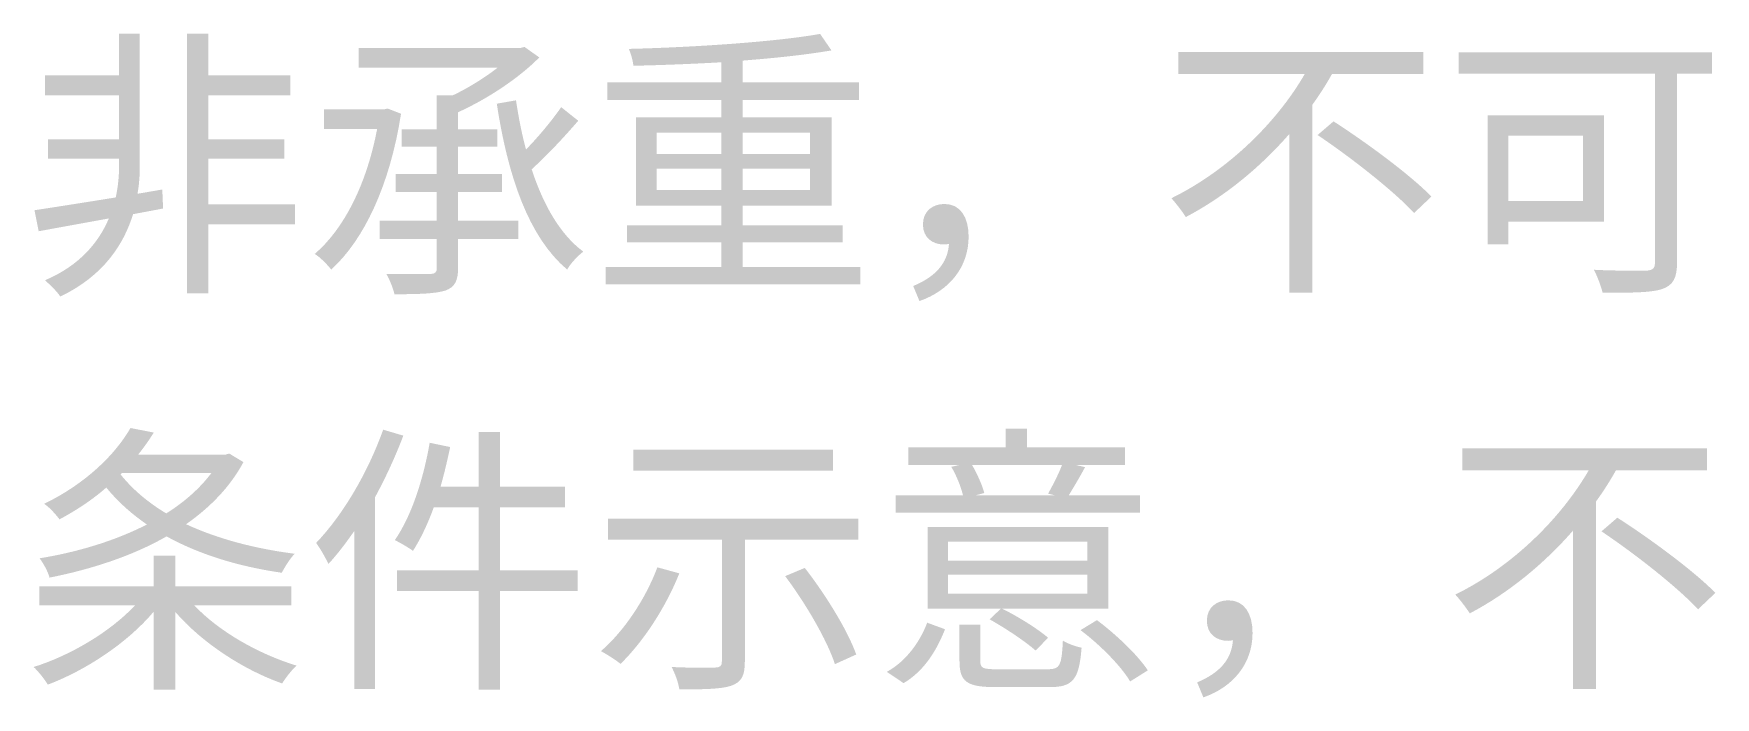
# Model space of a CAD drawing. Header units: millimetres. Extents: x -4600 to 229000, y -4300 to 19460.
# Drawn here: x 99070 to 100767, y 6964 to 7634 of the extents above; entities that cross this region are included whole.
import ezdxf

# ---------------------------------------------------------------- set-up
doc = ezdxf.new("R2010")
doc.units = ezdxf.units.MM
doc.header["$LTSCALE"] = 100
doc.layers.add('A-NOTE', color=7, linetype='Continuous', lineweight=18)

# ---------------------------------------------------------------- blocks, each defined once
blk = doc.blocks.new('A03_SHEET')
at = {"layer": 'A-NOTE'}
h = blk.add_hatch(color=256, dxfattribs=at)
edge = h.paths.add_edge_path()
edge.add_line((19156.3, 7634.2), (19156.3, 7592.1))
edge.add_line((19156.3, 7592.1), (19081.5, 7592.1))
edge.add_line((19081.5, 7592.1), (19081.5, 7571.8))
edge.add_line((19081.5, 7571.8), (19156.3, 7571.8))
edge.add_line((19156.3, 7571.8), (19156.3, 7527.6))
edge.add_line((19156.3, 7527.6), (19084.7, 7527.6))
edge.add_line((19084.7, 7527.6), (19084.7, 7507.9))
edge.add_line((19084.7, 7507.9), (19156.3, 7507.9))
edge.add_line((19156.3, 7507.9), (19156.3, 7500.4))
edge.add_spline(control_points=[(19156.3, 7500.4), (19156.3, 7491.8), (19155.5, 7480.7), (19152.9, 7468.9)], knot_values=[0, 0, 0, 0, 1, 1, 1, 1], degree=3, periodic=0)
edge.add_spline(control_points=[(19152.9, 7468.9), (19121.4, 7463.8), (19092.1, 7459.2), (19070.9, 7456)], knot_values=[0, 0, 0, 0, 1, 1, 1, 1], degree=3, periodic=0)
edge.add_line((19070.9, 7456), (19075.2, 7434.8))
edge.add_line((19075.2, 7434.8), (19146, 7447.7))
edge.add_spline(control_points=[(19146, 7447.7), (19136, 7424.2), (19117.1, 7400.4), (19081.5, 7385.3)], knot_values=[0, 0, 0, 0, 1, 1, 1, 1], degree=3, periodic=0)
edge.add_spline(control_points=[(19081.5, 7385.3), (19086.4, 7381), (19093.6, 7374.1), (19097, 7368.9)], knot_values=[0, 0, 0, 0, 1, 1, 1, 1], degree=3, periodic=0)
edge.add_spline(control_points=[(19097, 7368.9), (19140.6, 7389.6), (19161.2, 7421.9), (19170.4, 7452)], knot_values=[0, 0, 0, 0, 1, 1, 1, 1], degree=3, periodic=0)
edge.add_line((19170.4, 7452), (19200.7, 7457.7))
edge.add_line((19200.7, 7457.7), (19199.9, 7476.9))
edge.add_line((19199.9, 7476.9), (19174.9, 7472.6))
edge.add_spline(control_points=[(19174.9, 7472.6), (19176.7, 7482.7), (19177.2, 7492.1), (19177.2, 7500.4)], knot_values=[0, 0, 0, 0, 1, 1, 1, 1], degree=3, periodic=0)
edge.add_line((19177.2, 7500.4), (19177.2, 7634.2))
edge.add_line((19177.2, 7634.2), (19156.3, 7634.2))
for points in [[(19224.8, 7634.2), (19224.8, 7372.1), (19246.3, 7372.1), (19246.3, 7441.7), (19333.9, 7441.7), (19333.9, 7462), (19246.3, 7462), (19246.3, 7507.9), (19323.1, 7507.9), (19323.1, 7527.6), (19246.3, 7527.6), (19246.3, 7571.8), (19329.1, 7571.8), (19329.1, 7592.1), (19246.3, 7592.1), (19246.3, 7634.2), (19224.8, 7634.2)], [(19675.2, 7214.5), (19675.2, 7193.3), (19876.8, 7193.3), (19876.8, 7214.5), (19675.2, 7214.5)]]:
    blk.add_hatch(color=256, dxfattribs=at).paths.add_polyline_path(points)
h = blk.add_hatch(color=256, dxfattribs=at)
edge = h.paths.add_edge_path()
edge.add_line((19419.3, 7445.4), (19419.3, 7427.1))
edge.add_line((19419.3, 7427.1), (19476.9, 7427.1))
edge.add_line((19476.9, 7427.1), (19476.9, 7398.2))
edge.add_spline(control_points=[(19476.9, 7398.2), (19476.9, 7393.3), (19475.5, 7391.8), (19470, 7391.6)], knot_values=[0, 0, 0, 0, 1, 1, 1, 1], degree=3, periodic=0)
edge.add_spline(control_points=[(19470, 7391.6), (19464.6, 7391.6), (19446, 7391.3), (19425.9, 7391.8)], knot_values=[0, 0, 0, 0, 1, 1, 1, 1], degree=3, periodic=0)
edge.add_spline(control_points=[(19425.9, 7391.8), (19429.3, 7386.1), (19432.8, 7377.2), (19434.2, 7371.2)], knot_values=[0, 0, 0, 0, 1, 1, 1, 1], degree=3, periodic=0)
edge.add_spline(control_points=[(19434.2, 7371.2), (19459.1, 7371.2), (19475.5, 7371.8), (19485.5, 7374.9)], knot_values=[0, 0, 0, 0, 1, 1, 1, 1], degree=3, periodic=0)
edge.add_spline(control_points=[(19485.5, 7374.9), (19495, 7378.4), (19498.4, 7384.4), (19498.4, 7398.2)], knot_values=[0, 0, 0, 0, 1, 1, 1, 1], degree=3, periodic=0)
edge.add_line((19498.4, 7398.2), (19498.4, 7427.1))
edge.add_line((19498.4, 7427.1), (19559.1, 7427.1))
edge.add_line((19559.1, 7427.1), (19559.1, 7445.4))
edge.add_line((19559.1, 7445.4), (19498.4, 7445.4))
edge.add_line((19498.4, 7445.4), (19498.4, 7474.4))
edge.add_line((19498.4, 7474.4), (19542.8, 7474.4))
edge.add_line((19542.8, 7474.4), (19542.8, 7492.4))
edge.add_line((19542.8, 7492.4), (19498.4, 7492.4))
edge.add_line((19498.4, 7492.4), (19498.4, 7520.2))
edge.add_line((19498.4, 7520.2), (19537.9, 7520.2))
edge.add_line((19537.9, 7520.2), (19537.9, 7537.7))
edge.add_line((19537.9, 7537.7), (19498.4, 7537.7))
edge.add_line((19498.4, 7537.7), (19498.4, 7554.9))
edge.add_spline(control_points=[(19498.4, 7554.9), (19527.9, 7568.3), (19559.4, 7589), (19580.3, 7610.2)], knot_values=[0, 0, 0, 0, 1, 1, 1, 1], degree=3, periodic=0)
edge.add_line((19580.3, 7610.2), (19565.4, 7620.8))
edge.add_line((19565.4, 7620.8), (19560.8, 7619.6))
edge.add_line((19560.8, 7619.6), (19398.1, 7619.6))
edge.add_line((19398.1, 7619.6), (19398.1, 7599.8))
edge.add_line((19398.1, 7599.8), (19538.2, 7599.8))
edge.add_spline(control_points=[(19538.2, 7599.8), (19525.3, 7589.8), (19509, 7579.5), (19492.7, 7571.8)], knot_values=[0, 0, 0, 0, 1, 1, 1, 1], degree=3, periodic=0)
edge.add_line((19492.7, 7571.8), (19476.9, 7571.8))
edge.add_line((19476.9, 7571.8), (19476.9, 7537.7))
edge.add_line((19476.9, 7537.7), (19441.4, 7537.7))
edge.add_line((19441.4, 7537.7), (19441.4, 7520.2))
edge.add_line((19441.4, 7520.2), (19476.9, 7520.2))
edge.add_line((19476.9, 7520.2), (19476.9, 7492.4))
edge.add_line((19476.9, 7492.4), (19435.4, 7492.4))
edge.add_line((19435.4, 7492.4), (19435.4, 7474.4))
edge.add_line((19435.4, 7474.4), (19476.9, 7474.4))
edge.add_line((19476.9, 7474.4), (19476.9, 7445.4))
edge.add_line((19476.9, 7445.4), (19419.3, 7445.4))
h = blk.add_hatch(color=256, dxfattribs=at)
edge = h.paths.add_edge_path()
edge.add_line((19678, 7549.7), (19678, 7460.6))
edge.add_line((19678, 7460.6), (19764, 7460.6))
edge.add_line((19764, 7460.6), (19764, 7440.8))
edge.add_line((19764, 7440.8), (19668.9, 7440.8))
edge.add_line((19668.9, 7440.8), (19668.9, 7423.6))
edge.add_line((19668.9, 7423.6), (19764, 7423.6))
edge.add_line((19764, 7423.6), (19764, 7398.7))
edge.add_line((19764, 7398.7), (19647.4, 7398.7))
edge.add_line((19647.4, 7398.7), (19647.4, 7381.2))
edge.add_line((19647.4, 7381.2), (19904.4, 7381.2))
edge.add_line((19904.4, 7381.2), (19904.4, 7398.7))
edge.add_line((19904.4, 7398.7), (19785.5, 7398.7))
edge.add_line((19785.5, 7398.7), (19785.5, 7423.6))
edge.add_line((19785.5, 7423.6), (19886.3, 7423.6))
edge.add_line((19886.3, 7423.6), (19886.3, 7440.8))
edge.add_line((19886.3, 7440.8), (19785.5, 7440.8))
edge.add_line((19785.5, 7440.8), (19785.5, 7460.6))
edge.add_line((19785.5, 7460.6), (19875.4, 7460.6))
edge.add_line((19875.4, 7460.6), (19875.4, 7549.7))
edge.add_line((19875.4, 7549.7), (19785.5, 7549.7))
edge.add_line((19785.5, 7549.7), (19785.5, 7567.2))
edge.add_line((19785.5, 7567.2), (19902.9, 7567.2))
edge.add_line((19902.9, 7567.2), (19902.9, 7584.9))
edge.add_line((19902.9, 7584.9), (19785.5, 7584.9))
edge.add_line((19785.5, 7584.9), (19785.5, 7607))
edge.add_spline(control_points=[(19785.5, 7607), (19819, 7609.6), (19850.5, 7613), (19875.1, 7617.3)], knot_values=[0, 0, 0, 0, 1, 1, 1, 1], degree=3, periodic=0)
edge.add_line((19875.1, 7617.3), (19863.7, 7633.9))
edge.add_spline(control_points=[(19863.7, 7633.9), (19818.4, 7625.9), (19737.3, 7620.5), (19670.6, 7618.8)], knot_values=[0, 0, 0, 0, 1, 1, 1, 1], degree=3, periodic=0)
edge.add_spline(control_points=[(19670.6, 7618.8), (19672.6, 7614.5), (19674.9, 7606.7), (19675.2, 7601.8)], knot_values=[0, 0, 0, 0, 1, 1, 1, 1], degree=3, periodic=0)
edge.add_spline(control_points=[(19675.2, 7601.8), (19703.2, 7602.4), (19733.9, 7603.6), (19764, 7605.3)], knot_values=[0, 0, 0, 0, 1, 1, 1, 1], degree=3, periodic=0)
edge.add_line((19764, 7605.3), (19764, 7584.9))
edge.add_line((19764, 7584.9), (19649.1, 7584.9))
edge.add_line((19649.1, 7584.9), (19649.1, 7567.2))
edge.add_line((19649.1, 7567.2), (19764, 7567.2))
edge.add_line((19764, 7567.2), (19764, 7549.7))
edge.add_line((19764, 7549.7), (19678, 7549.7))
h.paths.add_polyline_path([(19785.5, 7498.1), (19853.6, 7498.1), (19853.6, 7476.4), (19785.5, 7476.4), (19785.5, 7498.1)], flags=0)
h.paths.add_polyline_path([(19785.5, 7534.2), (19853.6, 7534.2), (19853.6, 7512.7), (19785.5, 7512.7), (19785.5, 7534.2)], flags=0)
h.paths.add_polyline_path([(19698.9, 7498.1), (19764, 7498.1), (19764, 7476.4), (19698.9, 7476.4), (19698.9, 7498.1)], flags=0)
h.paths.add_polyline_path([(19698.9, 7534.2), (19764, 7534.2), (19764, 7512.7), (19698.9, 7512.7), (19698.9, 7534.2)], flags=0)
h = blk.add_hatch(color=256, dxfattribs=at)
edge = h.paths.add_edge_path()
edge.add_line((20225.2, 7615.6), (20225.2, 7593.5))
edge.add_line((20225.2, 7593.5), (20352.7, 7593.5))
edge.add_spline(control_points=[(20352.7, 7593.5), (20324.4, 7544.5), (20275.1, 7496.1), (20218.1, 7468.1)], knot_values=[0, 0, 0, 0, 1, 1, 1, 1], degree=3, periodic=0)
edge.add_spline(control_points=[(20218.1, 7468.1), (20222.6, 7463.2), (20229.2, 7454.6), (20232.7, 7449.1)], knot_values=[0, 0, 0, 0, 1, 1, 1, 1], degree=3, periodic=0)
edge.add_spline(control_points=[(20232.7, 7449.1), (20272.5, 7470.1), (20308, 7499.6), (20337, 7532.8)], knot_values=[0, 0, 0, 0, 1, 1, 1, 1], degree=3, periodic=0)
edge.add_line((20337, 7532.8), (20337, 7372.7))
edge.add_line((20337, 7372.7), (20360.2, 7372.7))
edge.add_line((20360.2, 7372.7), (20360.2, 7562.3))
edge.add_spline(control_points=[(20360.2, 7562.3), (20367.6, 7572.3), (20374.2, 7582.9), (20380.2, 7593.5)], knot_values=[0, 0, 0, 0, 1, 1, 1, 1], degree=3, periodic=0)
edge.add_line((20380.2, 7593.5), (20472.2, 7593.5))
edge.add_line((20472.2, 7593.5), (20472.2, 7615.6))
edge.add_line((20472.2, 7615.6), (20225.2, 7615.6))
edge = h.paths.add_edge_path(flags=0)
edge.add_spline(control_points=[(20365.6, 7531.9), (20399.7, 7509), (20442.7, 7475.2), (20463, 7453.2)], knot_values=[0, 0, 0, 0, 1, 1, 1, 1], degree=3, periodic=0)
edge.add_line((20463, 7453.2), (20480.5, 7469.8))
edge.add_spline(control_points=[(20480.5, 7469.8), (20459, 7491.8), (20415.5, 7523.9), (20381.7, 7545.7)], knot_values=[0, 0, 0, 0, 1, 1, 1, 1], degree=3, periodic=0)
edge.add_line((20381.7, 7545.7), (20365.6, 7531.9))
h = blk.add_hatch(color=256, dxfattribs=at)
edge = h.paths.add_edge_path()
edge.add_line((20508, 7615.3), (20508, 7593.8))
edge.add_line((20508, 7593.8), (20706, 7593.8))
edge.add_line((20706, 7593.8), (20706, 7403.3))
edge.add_spline(control_points=[(20706, 7403.3), (20706, 7397.3), (20704, 7395.6), (20697.7, 7395)], knot_values=[0, 0, 0, 0, 1, 1, 1, 1], degree=3, periodic=0)
edge.add_spline(control_points=[(20697.7, 7395), (20690.8, 7395), (20667.3, 7394.7), (20644.4, 7395.9)], knot_values=[0, 0, 0, 0, 1, 1, 1, 1], degree=3, periodic=0)
edge.add_spline(control_points=[(20644.4, 7395.9), (20647.8, 7389.6), (20651.8, 7379), (20653.2, 7372.7)], knot_values=[0, 0, 0, 0, 1, 1, 1, 1], degree=3, periodic=0)
edge.add_spline(control_points=[(20653.2, 7372.7), (20681.6, 7372.7), (20701.7, 7372.7), (20713.1, 7376.4), (20724.3, 7380.1), (20728.3, 7387.6), (20728.3, 7403)], knot_values=[0, 0, 0, 0, 1, 1, 1, 2, 2, 2, 2], degree=3, periodic=0)
edge.add_line((20728.3, 7403), (20728.3, 7593.8))
edge.add_line((20728.3, 7593.8), (20763.5, 7593.8))
edge.add_line((20763.5, 7593.8), (20763.5, 7615.3))
edge.add_line((20763.5, 7615.3), (20508, 7615.3))
h.paths.add_polyline_path([(20537.2, 7551.7), (20537.2, 7421.6), (20558.1, 7421.6), (20558.1, 7444.6), (20654.7, 7444.6), (20654.7, 7551.7), (20537.2, 7551.7)], flags=0)
h.paths.add_polyline_path([(20558.1, 7531.1), (20633.5, 7531.1), (20633.5, 7465.2), (20558.1, 7465.2), (20558.1, 7531.1)], flags=0)
h = blk.add_hatch(color=256, dxfattribs=at)
edge = h.paths.add_edge_path()
edge.add_line((19362.9, 7557.7), (19362.9, 7538))
edge.add_line((19362.9, 7538), (19416.7, 7538))
edge.add_spline(control_points=[(19416.7, 7538), (19406.1, 7482.1), (19383.2, 7437.1), (19353.7, 7411.9)], knot_values=[0, 0, 0, 0, 1, 1, 1, 1], degree=3, periodic=0)
edge.add_spline(control_points=[(19353.7, 7411.9), (19358.9, 7408.8), (19366.6, 7401), (19370.3, 7396.1)], knot_values=[0, 0, 0, 0, 1, 1, 1, 1], degree=3, periodic=0)
edge.add_spline(control_points=[(19370.3, 7396.1), (19403.3, 7425.9), (19429.6, 7481.2), (19440.8, 7553.4)], knot_values=[0, 0, 0, 0, 1, 1, 1, 1], degree=3, periodic=0)
edge.add_line((19440.8, 7553.4), (19427.3, 7558.6))
edge.add_line((19427.3, 7558.6), (19423.3, 7557.7))
edge.add_line((19423.3, 7557.7), (19362.9, 7557.7))
h = blk.add_hatch(color=256, dxfattribs=at)
edge = h.paths.add_edge_path()
edge.add_line((19556.8, 7566.9), (19537.4, 7563.5))
edge.add_spline(control_points=[(19537.4, 7563.5), (19548.5, 7491), (19569.2, 7429.1), (19608.4, 7396.1)], knot_values=[0, 0, 0, 0, 1, 1, 1, 1], degree=3, periodic=0)
edge.add_spline(control_points=[(19608.4, 7396.1), (19611.8, 7402.2), (19619.3, 7410.2), (19624.7, 7414.2)], knot_values=[0, 0, 0, 0, 1, 1, 1, 1], degree=3, periodic=0)
edge.add_spline(control_points=[(19624.7, 7414.2), (19601.2, 7431.7), (19584.3, 7461.5), (19572.6, 7497.3)], knot_values=[0, 0, 0, 0, 1, 1, 1, 1], degree=3, periodic=0)
edge.add_spline(control_points=[(19572.6, 7497.3), (19587.8, 7511), (19605.5, 7529.9), (19619.6, 7546.3)], knot_values=[0, 0, 0, 0, 1, 1, 1, 1], degree=3, periodic=0)
edge.add_line((19619.6, 7546.3), (19602.4, 7560))
edge.add_spline(control_points=[(19602.4, 7560), (19593.5, 7547.1), (19579.8, 7530.5), (19566.9, 7517.3)], knot_values=[0, 0, 0, 0, 1, 1, 1, 1], degree=3, periodic=0)
edge.add_spline(control_points=[(19566.9, 7517.3), (19562.6, 7533.1), (19559.4, 7549.7), (19556.8, 7566.9)], knot_values=[0, 0, 0, 0, 1, 1, 1, 1], degree=3, periodic=0)
h = blk.add_hatch(color=256, dxfattribs=at)
edge = h.paths.add_edge_path()
edge.add_spline(control_points=[(19963.9, 7364.3), (19994, 7374.9), (20013.5, 7398.4), (20013.5, 7429.4), (20013.5, 7449.4), (20004.9, 7462.3), (19989.2, 7462.3), (19977.4, 7462.3), (19967.4, 7455.2), (19967.4, 7441.7), (19967.4, 7428.2), (19977.1, 7421.4), (19988.9, 7421.4)], knot_values=[0, 0, 0, 0, 1, 1, 1, 2, 2, 2, 3, 3, 3, 4, 4, 4, 4], degree=3, periodic=0)
edge.add_line((19988.9, 7421.4), (19993.7, 7421.9))
edge.add_spline(control_points=[(19993.7, 7421.9), (19992.3, 7402.2), (19979.7, 7388.7), (19957.6, 7379.5)], knot_values=[0, 0, 0, 0, 1, 1, 1, 1], degree=3, periodic=0)
edge.add_line((19957.6, 7379.5), (19963.9, 7364.3))
h = blk.add_hatch(color=256, dxfattribs=at)
edge = h.paths.add_edge_path()
edge.add_spline(control_points=[(19167.8, 7236.2), (19152.9, 7210.2), (19123.4, 7180.4), (19080.7, 7159.7)], knot_values=[0, 0, 0, 0, 1, 1, 1, 1], degree=3, periodic=0)
edge.add_spline(control_points=[(19080.7, 7159.7), (19085.6, 7156.6), (19092.4, 7149.1), (19096.2, 7144)], knot_values=[0, 0, 0, 0, 1, 1, 1, 1], degree=3, periodic=0)
edge.add_spline(control_points=[(19096.2, 7144), (19114.2, 7153.7), (19130, 7164.3), (19143.4, 7176.1)], knot_values=[0, 0, 0, 0, 1, 1, 1, 1], degree=3, periodic=0)
edge.add_spline(control_points=[(19143.4, 7176.1), (19154.9, 7162), (19168.6, 7149.7), (19184.4, 7138.8)], knot_values=[0, 0, 0, 0, 1, 1, 1, 1], degree=3, periodic=0)
edge.add_spline(control_points=[(19184.4, 7138.8), (19151.4, 7121.9), (19113.1, 7110.7), (19076.1, 7104.7)], knot_values=[0, 0, 0, 0, 1, 1, 1, 1], degree=3, periodic=0)
edge.add_spline(control_points=[(19076.1, 7104.7), (19079.8, 7099.9), (19084.7, 7091), (19086.1, 7085.2)], knot_values=[0, 0, 0, 0, 1, 1, 1, 1], degree=3, periodic=0)
edge.add_spline(control_points=[(19086.1, 7085.2), (19126.8, 7093.3), (19168.6, 7106.4), (19204.2, 7126.8)], knot_values=[0, 0, 0, 0, 1, 1, 1, 1], degree=3, periodic=0)
edge.add_spline(control_points=[(19204.2, 7126.8), (19237.4, 7108.5), (19276.9, 7096.4), (19320.5, 7090.1)], knot_values=[0, 0, 0, 0, 1, 1, 1, 1], degree=3, periodic=0)
edge.add_spline(control_points=[(19320.5, 7090.1), (19323.3, 7095.8), (19329.1, 7104.7), (19333.4, 7109.3)], knot_values=[0, 0, 0, 0, 1, 1, 1, 1], degree=3, periodic=0)
edge.add_spline(control_points=[(19333.4, 7109.3), (19292.7, 7114.5), (19255.4, 7124.5), (19223.9, 7139.1)], knot_values=[0, 0, 0, 0, 1, 1, 1, 1], degree=3, periodic=0)
edge.add_spline(control_points=[(19223.9, 7139.1), (19248, 7156), (19268.3, 7176.6), (19281.8, 7201.8)], knot_values=[0, 0, 0, 0, 1, 1, 1, 1], degree=3, periodic=0)
edge.add_line((19281.8, 7201.8), (19267.5, 7210.4))
edge.add_line((19267.5, 7210.4), (19263.5, 7209.3))
edge.add_line((19263.5, 7209.3), (19175.5, 7209.3))
edge.add_spline(control_points=[(19175.5, 7209.3), (19181.5, 7216.7), (19186.7, 7224.2), (19191.3, 7231.6)], knot_values=[0, 0, 0, 0, 1, 1, 1, 1], degree=3, periodic=0)
edge.add_line((19191.3, 7231.6), (19167.8, 7236.2))
edge = h.paths.add_edge_path(flags=0)
edge.add_spline(control_points=[(19249.4, 7190.7), (19237.7, 7175.2), (19222.2, 7161.5), (19203.9, 7150)], knot_values=[0, 0, 0, 0, 1, 1, 1, 1], degree=3, periodic=0)
edge.add_spline(control_points=[(19203.9, 7150), (19185.3, 7161.2), (19169.8, 7174.3), (19157.7, 7189.5)], knot_values=[0, 0, 0, 0, 1, 1, 1, 1], degree=3, periodic=0)
edge.add_line((19157.7, 7189.5), (19159.2, 7190.7))
edge.add_line((19159.2, 7190.7), (19249.4, 7190.7))
h = blk.add_hatch(color=256, dxfattribs=at)
edge = h.paths.add_edge_path()
edge.add_spline(control_points=[(19422.8, 7234.5), (19407.3, 7191.2), (19382.1, 7148.3), (19355.1, 7120.2)], knot_values=[0, 0, 0, 0, 1, 1, 1, 1], degree=3, periodic=0)
edge.add_spline(control_points=[(19355.1, 7120.2), (19358.9, 7115.3), (19365.2, 7104.2), (19367.5, 7099)], knot_values=[0, 0, 0, 0, 1, 1, 1, 1], degree=3, periodic=0)
edge.add_spline(control_points=[(19367.5, 7099), (19376.6, 7108.7), (19385.2, 7120.2), (19393.8, 7132.5)], knot_values=[0, 0, 0, 0, 1, 1, 1, 1], degree=3, periodic=0)
edge.add_line((19393.8, 7132.5), (19393.8, 6972.7))
edge.add_line((19393.8, 6972.7), (19414.4, 6972.7))
edge.add_line((19414.4, 6972.7), (19414.4, 7166))
edge.add_spline(control_points=[(19414.4, 7166), (19425.3, 7186.1), (19435.1, 7207.3), (19443.1, 7228.5)], knot_values=[0, 0, 0, 0, 1, 1, 1, 1], degree=3, periodic=0)
edge.add_line((19443.1, 7228.5), (19422.8, 7234.5))
h = blk.add_hatch(color=256, dxfattribs=at)
edge = h.paths.add_edge_path()
edge.add_line((19436.8, 7092.7), (19436.8, 7071.8))
edge.add_line((19436.8, 7071.8), (19519, 7071.8))
edge.add_line((19519, 7071.8), (19519, 6972.1))
edge.add_line((19519, 6972.1), (19540.5, 6972.1))
edge.add_line((19540.5, 6972.1), (19540.5, 7071.8))
edge.add_line((19540.5, 7071.8), (19619, 7071.8))
edge.add_line((19619, 7071.8), (19619, 7092.7))
edge.add_line((19619, 7092.7), (19540.5, 7092.7))
edge.add_line((19540.5, 7092.7), (19540.5, 7156))
edge.add_line((19540.5, 7156), (19606.4, 7156))
edge.add_line((19606.4, 7156), (19606.4, 7176.9))
edge.add_line((19606.4, 7176.9), (19540.5, 7176.9))
edge.add_line((19540.5, 7176.9), (19540.5, 7232.2))
edge.add_line((19540.5, 7232.2), (19519, 7232.2))
edge.add_line((19519, 7232.2), (19519, 7176.9))
edge.add_line((19519, 7176.9), (19480.6, 7176.9))
edge.add_spline(control_points=[(19480.6, 7176.9), (19484.4, 7189.8), (19487.5, 7203.6), (19490.4, 7217)], knot_values=[0, 0, 0, 0, 1, 1, 1, 1], degree=3, periodic=0)
edge.add_line((19490.4, 7217), (19469.7, 7221.3))
edge.add_spline(control_points=[(19469.7, 7221.3), (19463.2, 7183.8), (19451.1, 7146.8), (19434.5, 7123.1)], knot_values=[0, 0, 0, 0, 1, 1, 1, 1], degree=3, periodic=0)
edge.add_spline(control_points=[(19434.5, 7123.1), (19439.7, 7120.5), (19448.8, 7115.3), (19452.8, 7112.2)], knot_values=[0, 0, 0, 0, 1, 1, 1, 1], degree=3, periodic=0)
edge.add_spline(control_points=[(19452.8, 7112.2), (19460.6, 7124.2), (19467.7, 7139.4), (19473.8, 7156)], knot_values=[0, 0, 0, 0, 1, 1, 1, 1], degree=3, periodic=0)
edge.add_line((19473.8, 7156), (19519, 7156))
edge.add_line((19519, 7156), (19519, 7092.7))
edge.add_line((19519, 7092.7), (19436.8, 7092.7))
h = blk.add_hatch(color=256, dxfattribs=at)
edge = h.paths.add_edge_path()
edge.add_line((20171.4, 7216.7), (20072.5, 7216.7))
edge.add_line((20072.5, 7216.7), (20072.5, 7235.7))
edge.add_line((20072.5, 7235.7), (20051, 7235.7))
edge.add_line((20051, 7235.7), (20051, 7216.7))
edge.add_line((20051, 7216.7), (19952.8, 7216.7))
edge.add_line((19952.8, 7216.7), (19952.8, 7199))
edge.add_line((19952.8, 7199), (20004.6, 7199))
edge.add_line((20004.6, 7199), (19996, 7197))
edge.add_spline(control_points=[(19996, 7197), (20001.2, 7188.4), (20005.8, 7176.9), (20007.8, 7168.3)], knot_values=[0, 0, 0, 0, 1, 1, 1, 1], degree=3, periodic=0)
edge.add_line((20007.8, 7168.3), (19939.9, 7168.3))
edge.add_line((19939.9, 7168.3), (19939.9, 7150.9))
edge.add_line((19939.9, 7150.9), (20186.3, 7150.9))
edge.add_line((20186.3, 7150.9), (20186.3, 7168.3))
edge.add_line((20186.3, 7168.3), (20114.6, 7168.3))
edge.add_spline(control_points=[(20114.6, 7168.3), (20119.5, 7176.4), (20125.5, 7186.4), (20131, 7196.7)], knot_values=[0, 0, 0, 0, 1, 1, 1, 1], degree=3, periodic=0)
edge.add_line((20131, 7196.7), (20121.2, 7199))
edge.add_line((20121.2, 7199), (20171.4, 7199))
edge.add_line((20171.4, 7199), (20171.4, 7216.7))
edge = h.paths.add_edge_path(flags=0)
edge.add_line((20100.3, 7168.3), (20020.7, 7168.3))
edge.add_line((20020.7, 7168.3), (20029.3, 7170.6))
edge.add_spline(control_points=[(20029.3, 7170.6), (20027.3, 7178.4), (20022.4, 7189.5), (20016.9, 7199)], knot_values=[0, 0, 0, 0, 1, 1, 1, 1], degree=3, periodic=0)
edge.add_line((20016.9, 7199), (20107.8, 7199))
edge.add_spline(control_points=[(20107.8, 7199), (20104.3, 7189.8), (20098.3, 7178.1), (20093.7, 7170)], knot_values=[0, 0, 0, 0, 1, 1, 1, 1], degree=3, periodic=0)
edge.add_line((20093.7, 7170), (20100.3, 7168.3))
h = blk.add_hatch(color=256, dxfattribs=at)
edge = h.paths.add_edge_path()
edge.add_line((20511.7, 7215.6), (20511.7, 7193.5))
edge.add_line((20511.7, 7193.5), (20639.2, 7193.5))
edge.add_spline(control_points=[(20639.2, 7193.5), (20610.8, 7144.5), (20561.6, 7096.1), (20504.6, 7068.1)], knot_values=[0, 0, 0, 0, 1, 1, 1, 1], degree=3, periodic=0)
edge.add_spline(control_points=[(20504.6, 7068.1), (20509.1, 7063.2), (20515.7, 7054.6), (20519.2, 7049.1)], knot_values=[0, 0, 0, 0, 1, 1, 1, 1], degree=3, periodic=0)
edge.add_spline(control_points=[(20519.2, 7049.1), (20559, 7070.1), (20594.5, 7099.6), (20623.5, 7132.8)], knot_values=[0, 0, 0, 0, 1, 1, 1, 1], degree=3, periodic=0)
edge.add_line((20623.5, 7132.8), (20623.5, 6972.7))
edge.add_line((20623.5, 6972.7), (20646.7, 6972.7))
edge.add_line((20646.7, 6972.7), (20646.7, 7162.3))
edge.add_spline(control_points=[(20646.7, 7162.3), (20654.1, 7172.3), (20660.7, 7182.9), (20666.7, 7193.5)], knot_values=[0, 0, 0, 0, 1, 1, 1, 1], degree=3, periodic=0)
edge.add_line((20666.7, 7193.5), (20758.7, 7193.5))
edge.add_line((20758.7, 7193.5), (20758.7, 7215.6))
edge.add_line((20758.7, 7215.6), (20511.7, 7215.6))
edge = h.paths.add_edge_path(flags=0)
edge.add_spline(control_points=[(20652.1, 7131.9), (20686.2, 7109), (20729.2, 7075.2), (20749.5, 7053.2)], knot_values=[0, 0, 0, 0, 1, 1, 1, 1], degree=3, periodic=0)
edge.add_line((20749.5, 7053.2), (20767, 7069.8))
edge.add_spline(control_points=[(20767, 7069.8), (20745.5, 7091.8), (20702, 7123.9), (20668.1, 7145.7)], knot_values=[0, 0, 0, 0, 1, 1, 1, 1], degree=3, periodic=0)
edge.add_line((20668.1, 7145.7), (20652.1, 7131.9))
h = blk.add_hatch(color=256, dxfattribs=at)
edge = h.paths.add_edge_path()
edge.add_line((19649.7, 7144.8), (19649.7, 7123.6))
edge.add_line((19649.7, 7123.6), (19764.5, 7123.6))
edge.add_line((19764.5, 7123.6), (19764.5, 7000.4))
edge.add_spline(control_points=[(19764.5, 7000.4), (19764.5, 6995.9), (19762.8, 6994.7), (19757.7, 6994.4), (19752.2, 6994.1), (19733.3, 6994.1), (19713.8, 6995)], knot_values=[0, 0, 0, 0, 1, 1, 1, 2, 2, 2, 2], degree=3, periodic=0)
edge.add_spline(control_points=[(19713.8, 6995), (19717.3, 6988.4), (19720.7, 6979), (19721.6, 6972.4)], knot_values=[0, 0, 0, 0, 1, 1, 1, 1], degree=3, periodic=0)
edge.add_spline(control_points=[(19721.6, 6972.4), (19747.1, 6972.4), (19764, 6972.7), (19774, 6976.1)], knot_values=[0, 0, 0, 0, 1, 1, 1, 1], degree=3, periodic=0)
edge.add_spline(control_points=[(19774, 6976.1), (19784.3, 6979.8), (19787.7, 6986.1), (19787.7, 7000.2)], knot_values=[0, 0, 0, 0, 1, 1, 1, 1], degree=3, periodic=0)
edge.add_line((19787.7, 7000.2), (19787.7, 7123.6))
edge.add_line((19787.7, 7123.6), (19902.1, 7123.6))
edge.add_line((19902.1, 7123.6), (19902.1, 7144.8))
edge.add_line((19902.1, 7144.8), (19649.7, 7144.8))
edge = h.paths.add_edge_path(flags=0)
edge.add_spline(control_points=[(19699.5, 7095.6), (19687.2, 7063.2), (19666, 7031.4), (19642.5, 7011)], knot_values=[0, 0, 0, 0, 1, 1, 1, 1], degree=3, periodic=0)
edge.add_spline(control_points=[(19642.5, 7011), (19647.9, 7008.2), (19657.7, 7001.9), (19662.3, 6998.2)], knot_values=[0, 0, 0, 0, 1, 1, 1, 1], degree=3, periodic=0)
edge.add_spline(control_points=[(19662.3, 6998.2), (19684.9, 7020.2), (19707.5, 7054.3), (19721.6, 7089.5)], knot_values=[0, 0, 0, 0, 1, 1, 1, 1], degree=3, periodic=0)
edge.add_line((19721.6, 7089.5), (19699.5, 7095.6))
edge = h.paths.add_edge_path(flags=0)
edge.add_spline(control_points=[(19828.4, 7086.7), (19849.1, 7059.2), (19870.8, 7021.9), (19878.6, 6997.9)], knot_values=[0, 0, 0, 0, 1, 1, 1, 1], degree=3, periodic=0)
edge.add_line((19878.6, 6997.9), (19900.1, 7007.6))
edge.add_spline(control_points=[(19900.1, 7007.6), (19891.5, 7032), (19869.1, 7068.1), (19848.2, 7095)], knot_values=[0, 0, 0, 0, 1, 1, 1, 1], degree=3, periodic=0)
edge.add_line((19848.2, 7095), (19828.4, 7086.7))
h = blk.add_hatch(color=256, dxfattribs=at)
edge = h.paths.add_edge_path()
edge.add_line((20154.5, 7136.2), (19972.3, 7136.2))
edge.add_line((19972.3, 7136.2), (19972.3, 7054))
edge.add_line((19972.3, 7054), (20046.2, 7054))
edge.add_line((20046.2, 7054), (20034.7, 7043.1))
edge.add_spline(control_points=[(20034.7, 7043.1), (20051, 7034), (20071.1, 7020.5), (20081.1, 7011.6)], knot_values=[0, 0, 0, 0, 1, 1, 1, 1], degree=3, periodic=0)
edge.add_line((20081.1, 7011.6), (20093.7, 7024.5))
edge.add_spline(control_points=[(20093.7, 7024.5), (20083.4, 7033.4), (20063.4, 7046), (20047, 7054)], knot_values=[0, 0, 0, 0, 1, 1, 1, 1], degree=3, periodic=0)
edge.add_line((20047, 7054), (20154.5, 7054))
edge.add_line((20154.5, 7054), (20154.5, 7136.2))
h.paths.add_polyline_path([(19992.6, 7068.9), (19992.6, 7088.1), (20133.3, 7088.1), (20133.3, 7068.9), (19992.6, 7068.9)], flags=0)
h.paths.add_polyline_path([(19992.6, 7102.4), (19992.6, 7121.6), (20133.3, 7121.6), (20133.3, 7102.4), (19992.6, 7102.4)], flags=0)
h = blk.add_hatch(color=256, dxfattribs=at)
edge = h.paths.add_edge_path()
edge.add_line((19191.3, 7107.3), (19191.3, 7076.4))
edge.add_line((19191.3, 7076.4), (19075.8, 7076.4))
edge.add_line((19075.8, 7076.4), (19075.8, 7057.2))
edge.add_line((19075.8, 7057.2), (19172.4, 7057.2))
edge.add_spline(control_points=[(19172.4, 7057.2), (19147.1, 7030.2), (19106.8, 7006.5), (19070.1, 6995)], knot_values=[0, 0, 0, 0, 1, 1, 1, 1], degree=3, periodic=0)
edge.add_spline(control_points=[(19070.1, 6995), (19075, 6990.4), (19081.3, 6982.4), (19084.4, 6977.2)], knot_values=[0, 0, 0, 0, 1, 1, 1, 1], degree=3, periodic=0)
edge.add_spline(control_points=[(19084.4, 6977.2), (19122.5, 6991.6), (19164.6, 7019.1), (19191.3, 7050.9)], knot_values=[0, 0, 0, 0, 1, 1, 1, 1], degree=3, periodic=0)
edge.add_line((19191.3, 7050.9), (19191.3, 6972.1))
edge.add_line((19191.3, 6972.1), (19213, 6972.1))
edge.add_line((19213, 6972.1), (19213, 7050.6))
edge.add_spline(control_points=[(19213, 7050.6), (19240, 7019.4), (19281.8, 6992.1), (19320.8, 6978.4)], knot_values=[0, 0, 0, 0, 1, 1, 1, 1], degree=3, periodic=0)
edge.add_spline(control_points=[(19320.8, 6978.4), (19324.2, 6983.8), (19330.5, 6992.1), (19335.4, 6996.4)], knot_values=[0, 0, 0, 0, 1, 1, 1, 1], degree=3, periodic=0)
edge.add_spline(control_points=[(19335.4, 6996.4), (19297.6, 7007.9), (19257.4, 7030.5), (19232.2, 7057.2)], knot_values=[0, 0, 0, 0, 1, 1, 1, 1], degree=3, periodic=0)
edge.add_line((19232.2, 7057.2), (19330.2, 7057.2))
edge.add_line((19330.2, 7057.2), (19330.2, 7076.4))
edge.add_line((19330.2, 7076.4), (19213, 7076.4))
edge.add_line((19213, 7076.4), (19213, 7107.3))
edge.add_line((19213, 7107.3), (19191.3, 7107.3))
h = blk.add_hatch(color=256, dxfattribs=at)
edge = h.paths.add_edge_path()
edge.add_spline(control_points=[(20250.4, 6964.3), (20280.5, 6974.9), (20300, 6998.4), (20300, 7029.4), (20300, 7049.4), (20291.4, 7062.3), (20275.6, 7062.3), (20263.9, 7062.3), (20253.9, 7055.2), (20253.9, 7041.7), (20253.9, 7028.2), (20263.6, 7021.4), (20275.4, 7021.4)], knot_values=[0, 0, 0, 0, 1, 1, 1, 2, 2, 2, 3, 3, 3, 4, 4, 4, 4], degree=3, periodic=0)
edge.add_line((20275.4, 7021.4), (20280.2, 7021.9))
edge.add_spline(control_points=[(20280.2, 7021.9), (20278.8, 7002.2), (20266.2, 6988.7), (20244.1, 6979.5)], knot_values=[0, 0, 0, 0, 1, 1, 1, 1], degree=3, periodic=0)
edge.add_line((20244.1, 6979.5), (20250.4, 6964.3))
h = blk.add_hatch(color=256, dxfattribs=at)
edge = h.paths.add_edge_path()
edge.add_line((20143, 7042.3), (20126.4, 7032.2))
edge.add_spline(control_points=[(20126.4, 7032.2), (20145.9, 7017.6), (20167.4, 6995.9), (20176.5, 6980.4)], knot_values=[0, 0, 0, 0, 1, 1, 1, 1], degree=3, periodic=0)
edge.add_line((20176.5, 6980.4), (20194.3, 6991.6))
edge.add_spline(control_points=[(20194.3, 6991.6), (20184.3, 7007), (20162.2, 7027.9), (20143, 7042.3)], knot_values=[0, 0, 0, 0, 1, 1, 1, 1], degree=3, periodic=0)
h = blk.add_hatch(color=256, dxfattribs=at)
edge = h.paths.add_edge_path()
edge.add_line((19989.7, 7033.1), (19971.7, 7039.7))
edge.add_spline(control_points=[(19971.7, 7039.7), (19964.5, 7020.8), (19951.1, 7001.3), (19931, 6990.1)], knot_values=[0, 0, 0, 0, 1, 1, 1, 1], degree=3, periodic=0)
edge.add_line((19931, 6990.1), (19947.9, 6978.7))
edge.add_spline(control_points=[(19947.9, 6978.7), (19969.1, 6991.3), (19981.4, 7012.2), (19989.7, 7033.1)], knot_values=[0, 0, 0, 0, 1, 1, 1, 1], degree=3, periodic=0)
h = blk.add_hatch(color=256, dxfattribs=at)
edge = h.paths.add_edge_path()
edge.add_line((20025.3, 7000.7), (20025.3, 7037.7))
edge.add_line((20025.3, 7037.7), (20004.3, 7037.7))
edge.add_line((20004.3, 7037.7), (20004.3, 7000.7))
edge.add_spline(control_points=[(20004.3, 7000.7), (20004.3, 6980.1), (20011.8, 6974.7), (20041, 6974.7), (20047, 6974.7), (20088.9, 6974.7), (20095.2, 6974.7), (20118.6, 6974.7), (20125, 6982.1), (20127.5, 7014.5)], knot_values=[0, 0, 0, 0, 1, 1, 1, 2, 2, 2, 3, 3, 3, 3], degree=3, periodic=0)
edge.add_spline(control_points=[(20127.5, 7014.5), (20121.8, 7015.6), (20113.5, 7018.5), (20108.6, 7021.6)], knot_values=[0, 0, 0, 0, 1, 1, 1, 1], degree=3, periodic=0)
edge.add_spline(control_points=[(20108.6, 7021.6), (20107.5, 6996.1), (20105.5, 6992.7), (20093.4, 6992.7), (20084, 6992.7), (20049.3, 6992.7), (20042.7, 6992.7), (20027.8, 6992.7), (20025.3, 6993.9), (20025.3, 7000.7)], knot_values=[0, 0, 0, 0, 1, 1, 1, 2, 2, 2, 3, 3, 3, 3], degree=3, periodic=0)

msp = doc.modelspace()

# ---------------------------------------------------------------- block references
msp.add_blockref('A03_SHEET', (80000, 0))

doc.saveas('drawing.dxf')
